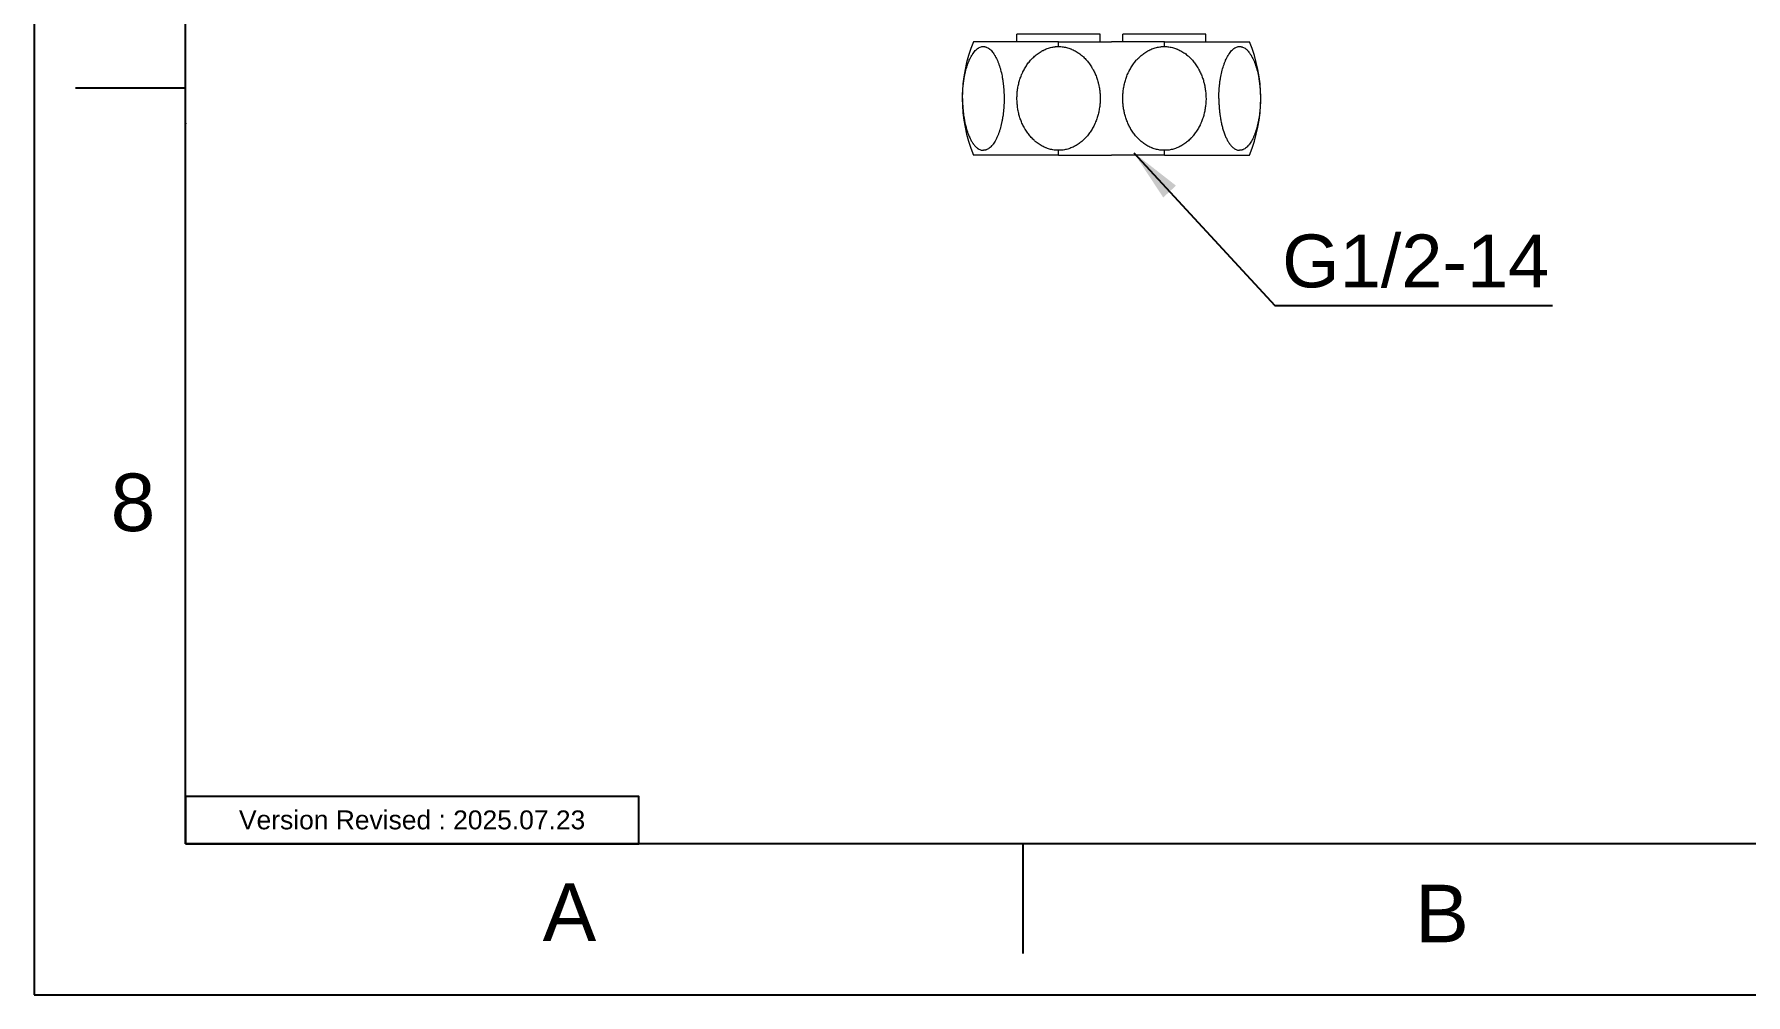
# Model space of a CAD drawing. Header units: millimetres. Extents: x 13387 to 13981, y 3730 to 4570.
# Drawn here: x 13387.3 to 13613.8, y 3730 to 3857.2 of the extents above; entities that cross this region are included whole.
import ezdxf

# ---------------------------------------------------------------- set-up
doc = ezdxf.new("R2010")
doc.units = ezdxf.units.MM
doc.layers.add('DIM_', color=5, linetype='Continuous', lineweight=9)
doc.layers.add('TEXT', color=2, linetype='Continuous')
doc.styles.get("Standard").update_dxf_attribs({"font": 'arial.ttf'})
doc.dimstyles.new('사본(2) STANDARD', dxfattribs={"dimscale": 0, "dimtxt": 4, "dimasz": 4, "dimexe": 1.25, "dimexo": 0.625, "dimgap": 1.5, "dimtad": 3, "dimtih": 1, "dimtoh": 1, "dimdec": 1, "dimzin": 9, "dimdsep": 46, "dimtxsty": 'Standard', "dimcen": 2.5, "dimclrd": 5, "dimclre": 5, "dimclrt": 5, "dimadec": 0, "dimazin": 0, "dimtfac": 1, "dimtdec": 1, "dimtmove": 0, "dimatfit": 3, "dimfxl": 1.25, "dimtfill": 1, "dimtolj": 1, "dimtzin": 0, "dimarcsym": 0})

msp = doc.modelspace()

# ---------------------------------------------------------------- linework, layer by layer
at = {"color": 7, "linetype": 'Continuous'}
for p, q in [((13387.34, 4570.04), (13387.34, 3730.04)), ((13407.34, 3850.04), (13392.81, 3850.04)), ((13518.15, 3750.04), (13518.15, 3735.5)), ((13387.34, 3730.04), (13981.34, 3730.04))]:
    msp.add_line(p, q, dxfattribs=at)
at = {"linetype": 'Continuous'}
for p, q in [((13407.34, 3750.04), (13407.34, 4550.04)), ((13961.34, 3750.04), (13407.34, 3750.04))]:
    msp.add_line(p, q, dxfattribs=at)
at = {"linetype": 'Continuous', "lineweight": 18}
for p, q in [((13517.37, 3856.17), (13517.37, 3857.17)), ((13528.37, 3857.17), (13517.37, 3857.17)), ((13528.37, 3856.17), (13528.37, 3857.17)), ((13531.37, 3856.17), (13531.37, 3857.17)), ((13542.37, 3857.17), (13531.37, 3857.17)), ((13542.37, 3856.17), (13542.37, 3857.17)), ((13522.87, 3856.17), (13511.62, 3856.17)), ((13522.87, 3856.17), (13529.87, 3856.17)), ((13536.87, 3856.17), (13529.87, 3856.17)), ((13536.87, 3856.17), (13548.12, 3856.17)), ((13522.87, 3841.17), (13511.62, 3841.17)), ((13522.87, 3841.17), (13529.87, 3841.17)), ((13536.87, 3841.17), (13529.87, 3841.17)), ((13536.87, 3841.17), (13548.12, 3841.17))]:
    msp.add_line(p, q, dxfattribs=at)
at = {"linetype": 'Continuous', "lineweight": 13}
for p, q in [((13522.87, 3855.54), (13522.87, 3856.17)), ((13536.87, 3855.54), (13536.87, 3856.17)), ((13522.87, 3841.17), (13522.87, 3841.8)), ((13536.87, 3841.17), (13536.87, 3841.8))]:
    msp.add_line(p, q, dxfattribs=at)
msp.add_lwpolyline([(13407.34, 3750.04), (13467.34, 3750.04), (13467.34, 3756.29), (13407.34, 3756.29)], close=True)
at = {"linetype": 'Continuous', "lineweight": 18}
for centre, start, end in [((13529.62, 3848.67), 157.3801, 202.6199), ((13530.12, 3848.67), 337.3801, 22.6199)]:
    msp.add_arc(centre, 19.5, start, end, dxfattribs=at)
for points, knots in [([(13510.16, 3848.67), (13510.16, 3848.97), (13510.17, 3849.28), (13510.2, 3849.88), (13510.23, 3850.18), (13510.28, 3850.62), (13510.29, 3850.77), (13510.33, 3850.99), (13510.34, 3851.06), (13510.36, 3851.21), (13510.37, 3851.28), (13510.43, 3851.64), (13510.49, 3851.92), (13510.62, 3852.46), (13510.7, 3852.73), (13510.8, 3853.05), (13510.82, 3853.11), (13510.87, 3853.24), (13510.89, 3853.3), (13510.96, 3853.48), (13511.01, 3853.6), (13511.11, 3853.83), (13511.16, 3853.94), (13511.27, 3854.15), (13511.32, 3854.25), (13511.41, 3854.4), (13511.45, 3854.47), (13511.5, 3854.54), (13511.53, 3854.59), (13511.54, 3854.61), (13511.62, 3854.72), (13511.69, 3854.8), (13511.82, 3854.96), (13511.88, 3855.03), (13512.02, 3855.16), (13512.09, 3855.22), (13512.18, 3855.28), (13512.2, 3855.3), (13512.24, 3855.32), (13512.25, 3855.33), (13512.31, 3855.36), (13512.35, 3855.39), (13512.46, 3855.44), (13512.61, 3855.5), (13512.76, 3855.53), (13512.91, 3855.54), (13512.98, 3855.54), (13513.08, 3855.52), (13513.1, 3855.52), (13513.14, 3855.51), (13513.19, 3855.5), (13513.25, 3855.48), (13513.36, 3855.44), (13513.44, 3855.41), (13513.58, 3855.33), (13513.66, 3855.28), (13513.74, 3855.21), (13513.76, 3855.2), (13513.8, 3855.17), (13513.82, 3855.15), (13513.87, 3855.1), (13513.9, 3855.07), (13514, 3854.97), (13514.07, 3854.89), (13514.2, 3854.73), (13514.26, 3854.64), (13514.35, 3854.51), (13514.38, 3854.46), (13514.43, 3854.39), (13514.44, 3854.36), (13514.47, 3854.31), (13514.54, 3854.19), (13514.61, 3854.05), (13514.72, 3853.84), (13514.77, 3853.72), (13514.87, 3853.49), (13514.91, 3853.37), (13514.98, 3853.18), (13515, 3853.12), (13515.04, 3852.99), (13515.07, 3852.93), (13515.13, 3852.73), (13515.16, 3852.6), (13515.27, 3852.2), (13515.34, 3851.92), (13515.42, 3851.5), (13515.44, 3851.36), (13515.48, 3851.14), (13515.49, 3851.06), (13515.51, 3850.92), (13515.52, 3850.84), (13515.57, 3850.48), (13515.6, 3850.18), (13515.64, 3849.58), (13515.66, 3849.28), (13515.67, 3848.9), (13515.67, 3848.82), (13515.67, 3848.67), (13515.67, 3848.44), (13515.66, 3848.21), (13515.64, 3847.76), (13515.63, 3847.46), (13515.57, 3846.86), (13515.54, 3846.57), (13515.48, 3846.2), (13515.47, 3846.13), (13515.45, 3846.02), (13515.44, 3845.98), (13515.43, 3845.91), (13515.4, 3845.73), (13515.36, 3845.56), (13515.27, 3845.14), (13515.21, 3844.87), (13515.09, 3844.48), (13515.05, 3844.35), (13514.97, 3844.1), (13514.92, 3843.98), (13514.85, 3843.8), (13514.83, 3843.74), (13514.78, 3843.63), (13514.75, 3843.57), (13514.67, 3843.4), (13514.62, 3843.29), (13514.51, 3843.08), (13514.45, 3842.98), (13514.33, 3842.79), (13514.27, 3842.7), (13514.18, 3842.57), (13514.13, 3842.51), (13514.08, 3842.45), (13514.05, 3842.41), (13514.03, 3842.4), (13513.95, 3842.3), (13513.81, 3842.17), (13513.67, 3842.06), (13513.52, 3841.97), (13513.45, 3841.93), (13513.34, 3841.88), (13513.28, 3841.86), (13513.23, 3841.84), (13513.19, 3841.83), (13513.17, 3841.83), (13513.07, 3841.81), (13513, 3841.8), (13512.92, 3841.8)], [0, 0, 0, 0, 0.03125, 0.03125, 0.0625, 0.0625, 0.078125, 0.078125, 0.085937, 0.085937, 0.09375, 0.09375, 0.125, 0.125, 0.15625, 0.15625, 0.164062, 0.164062, 0.171875, 0.171875, 0.1875, 0.1875, 0.203125, 0.203125, 0.21875, 0.21875, 0.226562, 0.230469, 0.230469, 0.234375, 0.234375, 0.25, 0.25, 0.265625, 0.265625, 0.28125, 0.28125, 0.285156, 0.285156, 0.289062, 0.289062, 0.296875, 0.296875, 0.3125, 0.328125, 0.328125, 0.34375, 0.34375, 0.347656, 0.347656, 0.351562, 0.359375, 0.359375, 0.375, 0.375, 0.390625, 0.390625, 0.394531, 0.394531, 0.398437, 0.398437, 0.40625, 0.40625, 0.421875, 0.421875, 0.4375, 0.4375, 0.445312, 0.445312, 0.449219, 0.449219, 0.453125, 0.46875, 0.46875, 0.484375, 0.484375, 0.5, 0.5, 0.507812, 0.507812, 0.515625, 0.515625, 0.53125, 0.53125, 0.5625, 0.5625, 0.578125, 0.578125, 0.585937, 0.585937, 0.59375, 0.59375, 0.625, 0.625, 0.65625, 0.65625, 0.664062, 0.664062, 0.671875, 0.6875, 0.6875, 0.71875, 0.71875, 0.75, 0.75, 0.757812, 0.757812, 0.761719, 0.761719, 0.765625, 0.78125, 0.78125, 0.8125, 0.8125, 0.828125, 0.828125, 0.84375, 0.84375, 0.851563, 0.851563, 0.859375, 0.859375, 0.875, 0.875, 0.890625, 0.890625, 0.90625, 0.90625, 0.914063, 0.917969, 0.917969, 0.921875, 0.921875, 0.9375, 0.953125, 0.953125, 0.96875, 0.96875, 0.976562, 0.980469, 0.980469, 0.984375, 0.984375, 1, 1, 1, 1]), ([(13522.87, 3841.8), (13522.67, 3841.8), (13522.47, 3841.81), (13522.07, 3841.87), (13521.87, 3841.91), (13521.58, 3841.99), (13521.48, 3842.02), (13521.34, 3842.07), (13521.29, 3842.09), (13521.19, 3842.13), (13521.15, 3842.15), (13520.91, 3842.25), (13520.73, 3842.34), (13520.38, 3842.55), (13520.21, 3842.66), (13519.97, 3842.84), (13519.89, 3842.91), (13519.77, 3843.01), (13519.73, 3843.04), (13519.66, 3843.11), (13519.62, 3843.14), (13519.43, 3843.32), (13519.29, 3843.46), (13519.03, 3843.77), (13518.9, 3843.93), (13518.67, 3844.25), (13518.55, 3844.42), (13518.42, 3844.64), (13518.4, 3844.69), (13518.35, 3844.78), (13518.27, 3844.91), (13518.21, 3845.05), (13518.07, 3845.32), (13517.99, 3845.51), (13517.84, 3845.88), (13517.78, 3846.07), (13517.69, 3846.37), (13517.66, 3846.46), (13517.62, 3846.61), (13517.61, 3846.66), (13517.59, 3846.76), (13517.58, 3846.81), (13517.52, 3847.06), (13517.48, 3847.26), (13517.43, 3847.66), (13517.38, 3848.06), (13517.37, 3848.46), (13517.37, 3848.77), (13517.37, 3848.92), (13517.38, 3849.07), (13517.38, 3849.17), (13517.39, 3849.22), (13517.4, 3849.48), (13517.45, 3849.88), (13517.52, 3850.28), (13517.61, 3850.67), (13517.66, 3850.87), (13517.78, 3851.25), (13517.84, 3851.44), (13517.95, 3851.73), (13517.99, 3851.82), (13518.05, 3851.96), (13518.07, 3852.01), (13518.12, 3852.1), (13518.14, 3852.15), (13518.25, 3852.38), (13518.35, 3852.56), (13518.55, 3852.9), (13518.66, 3853.07), (13518.9, 3853.4), (13519.02, 3853.56), (13519.19, 3853.75), (13519.22, 3853.79), (13519.29, 3853.87), (13519.33, 3853.9), (13519.44, 3854.01), (13519.51, 3854.08), (13519.73, 3854.29), (13519.88, 3854.42), (13520.21, 3854.67), (13520.38, 3854.78), (13520.6, 3854.91), (13520.64, 3854.94), (13520.73, 3854.98), (13520.78, 3855.01), (13520.91, 3855.08), (13521, 3855.12), (13521.28, 3855.24), (13521.47, 3855.31), (13521.86, 3855.42), (13522.06, 3855.46), (13522.31, 3855.5), (13522.36, 3855.51), (13522.46, 3855.52), (13522.51, 3855.52), (13522.67, 3855.53), (13522.77, 3855.54), (13522.87, 3855.54)], [0, 0, 0, 0, 0.03125, 0.03125, 0.0625, 0.0625, 0.078125, 0.078125, 0.085938, 0.085938, 0.09375, 0.09375, 0.125, 0.125, 0.15625, 0.15625, 0.171875, 0.171875, 0.179688, 0.179688, 0.1875, 0.1875, 0.21875, 0.21875, 0.25, 0.25, 0.28125, 0.28125, 0.289063, 0.289063, 0.296875, 0.3125, 0.3125, 0.34375, 0.34375, 0.375, 0.375, 0.390625, 0.390625, 0.398438, 0.398438, 0.40625, 0.40625, 0.4375, 0.4375, 0.46875, 0.5, 0.5, 0.515625, 0.523438, 0.523438, 0.53125, 0.53125, 0.5625, 0.59375, 0.59375, 0.625, 0.625, 0.65625, 0.65625, 0.671875, 0.671875, 0.679688, 0.679688, 0.6875, 0.6875, 0.71875, 0.71875, 0.75, 0.75, 0.78125, 0.78125, 0.789063, 0.789063, 0.796875, 0.796875, 0.8125, 0.8125, 0.84375, 0.84375, 0.875, 0.875, 0.882813, 0.882813, 0.890625, 0.890625, 0.90625, 0.90625, 0.9375, 0.9375, 0.96875, 0.96875, 0.976563, 0.976563, 0.984375, 0.984375, 1, 1, 1, 1]), ([(13522.87, 3855.54), (13523.08, 3855.54), (13523.28, 3855.52), (13523.68, 3855.46), (13523.88, 3855.42), (13524.17, 3855.34), (13524.27, 3855.31), (13524.41, 3855.26), (13524.46, 3855.24), (13524.55, 3855.2), (13524.6, 3855.18), (13524.84, 3855.08), (13525.02, 3854.99), (13525.37, 3854.78), (13525.53, 3854.67), (13525.78, 3854.49), (13525.86, 3854.42), (13525.97, 3854.33), (13526.01, 3854.29), (13526.09, 3854.22), (13526.13, 3854.19), (13526.31, 3854.02), (13526.45, 3853.87), (13526.72, 3853.56), (13526.84, 3853.41), (13527.08, 3853.08), (13527.19, 3852.91), (13527.32, 3852.69), (13527.35, 3852.64), (13527.4, 3852.56), (13527.47, 3852.42), (13527.54, 3852.29), (13527.67, 3852.01), (13527.76, 3851.83), (13527.9, 3851.45), (13527.97, 3851.26), (13528.06, 3850.97), (13528.08, 3850.87), (13528.12, 3850.72), (13528.14, 3850.67), (13528.16, 3850.57), (13528.17, 3850.52), (13528.23, 3850.27), (13528.26, 3850.07), (13528.32, 3849.67), (13528.36, 3849.27), (13528.38, 3848.87), (13528.38, 3848.56), (13528.38, 3848.41), (13528.37, 3848.26), (13528.36, 3848.16), (13528.36, 3848.11), (13528.34, 3847.85), (13528.3, 3847.45), (13528.22, 3847.05), (13528.14, 3846.66), (13528.09, 3846.46), (13527.97, 3846.08), (13527.9, 3845.89), (13527.79, 3845.6), (13527.75, 3845.51), (13527.69, 3845.37), (13527.67, 3845.32), (13527.63, 3845.23), (13527.61, 3845.18), (13527.5, 3844.95), (13527.4, 3844.78), (13527.2, 3844.43), (13527.08, 3844.26), (13526.85, 3843.93), (13526.72, 3843.77), (13526.56, 3843.58), (13526.52, 3843.54), (13526.45, 3843.47), (13526.42, 3843.43), (13526.31, 3843.32), (13526.24, 3843.25), (13526.02, 3843.04), (13525.86, 3842.91), (13525.54, 3842.66), (13525.37, 3842.55), (13525.15, 3842.42), (13525.11, 3842.4), (13525.02, 3842.35), (13524.97, 3842.32), (13524.83, 3842.25), (13524.74, 3842.21), (13524.46, 3842.09), (13524.27, 3842.02), (13523.89, 3841.91), (13523.69, 3841.87), (13523.44, 3841.83), (13523.39, 3841.83), (13523.28, 3841.82), (13523.23, 3841.81), (13523.08, 3841.8), (13522.98, 3841.8), (13522.87, 3841.8)], [0, 0, 0, 0, 0.03125, 0.03125, 0.0625, 0.0625, 0.078125, 0.078125, 0.085938, 0.085938, 0.09375, 0.09375, 0.125, 0.125, 0.15625, 0.15625, 0.171875, 0.171875, 0.179688, 0.179688, 0.1875, 0.1875, 0.21875, 0.21875, 0.25, 0.25, 0.28125, 0.28125, 0.289063, 0.289063, 0.296875, 0.3125, 0.3125, 0.34375, 0.34375, 0.375, 0.375, 0.390625, 0.390625, 0.398438, 0.398438, 0.40625, 0.40625, 0.4375, 0.4375, 0.46875, 0.5, 0.5, 0.515625, 0.523438, 0.523438, 0.53125, 0.53125, 0.5625, 0.59375, 0.59375, 0.625, 0.625, 0.65625, 0.65625, 0.671875, 0.671875, 0.679687, 0.679687, 0.6875, 0.6875, 0.71875, 0.71875, 0.75, 0.75, 0.78125, 0.78125, 0.789062, 0.789062, 0.796875, 0.796875, 0.8125, 0.8125, 0.84375, 0.84375, 0.875, 0.875, 0.882812, 0.882812, 0.890625, 0.890625, 0.90625, 0.90625, 0.9375, 0.9375, 0.96875, 0.96875, 0.976562, 0.976562, 0.984375, 0.984375, 1, 1, 1, 1]), ([(13536.87, 3841.8), (13536.67, 3841.8), (13536.47, 3841.81), (13536.07, 3841.87), (13535.87, 3841.91), (13535.58, 3841.99), (13535.48, 3842.02), (13535.34, 3842.07), (13535.29, 3842.09), (13535.19, 3842.13), (13535.15, 3842.15), (13534.91, 3842.25), (13534.73, 3842.34), (13534.38, 3842.55), (13534.21, 3842.66), (13533.97, 3842.84), (13533.89, 3842.91), (13533.77, 3843.01), (13533.73, 3843.04), (13533.66, 3843.11), (13533.62, 3843.14), (13533.43, 3843.32), (13533.29, 3843.46), (13533.03, 3843.77), (13532.9, 3843.93), (13532.67, 3844.25), (13532.55, 3844.42), (13532.42, 3844.64), (13532.4, 3844.69), (13532.35, 3844.78), (13532.27, 3844.91), (13532.21, 3845.05), (13532.07, 3845.32), (13531.99, 3845.51), (13531.84, 3845.88), (13531.78, 3846.07), (13531.69, 3846.37), (13531.66, 3846.46), (13531.62, 3846.61), (13531.61, 3846.66), (13531.59, 3846.76), (13531.58, 3846.81), (13531.52, 3847.06), (13531.48, 3847.26), (13531.43, 3847.66), (13531.38, 3848.06), (13531.37, 3848.46), (13531.37, 3848.77), (13531.37, 3848.92), (13531.38, 3849.07), (13531.38, 3849.17), (13531.39, 3849.22), (13531.4, 3849.48), (13531.45, 3849.88), (13531.52, 3850.28), (13531.61, 3850.67), (13531.66, 3850.87), (13531.78, 3851.25), (13531.84, 3851.44), (13531.95, 3851.73), (13531.99, 3851.82), (13532.05, 3851.96), (13532.07, 3852.01), (13532.12, 3852.1), (13532.14, 3852.15), (13532.25, 3852.38), (13532.35, 3852.56), (13532.55, 3852.9), (13532.66, 3853.07), (13532.9, 3853.4), (13533.02, 3853.56), (13533.19, 3853.75), (13533.22, 3853.79), (13533.29, 3853.87), (13533.33, 3853.9), (13533.44, 3854.01), (13533.51, 3854.08), (13533.73, 3854.29), (13533.88, 3854.42), (13534.21, 3854.67), (13534.38, 3854.78), (13534.6, 3854.91), (13534.64, 3854.94), (13534.73, 3854.98), (13534.78, 3855.01), (13534.91, 3855.08), (13535, 3855.12), (13535.28, 3855.24), (13535.47, 3855.31), (13535.86, 3855.42), (13536.06, 3855.46), (13536.31, 3855.5), (13536.36, 3855.51), (13536.46, 3855.52), (13536.51, 3855.52), (13536.67, 3855.53), (13536.77, 3855.54), (13536.87, 3855.54)], [0, 0, 0, 0, 0.03125, 0.03125, 0.0625, 0.0625, 0.078125, 0.078125, 0.085938, 0.085938, 0.09375, 0.09375, 0.125, 0.125, 0.15625, 0.15625, 0.171875, 0.171875, 0.179688, 0.179688, 0.1875, 0.1875, 0.21875, 0.21875, 0.25, 0.25, 0.28125, 0.28125, 0.289063, 0.289063, 0.296875, 0.3125, 0.3125, 0.34375, 0.34375, 0.375, 0.375, 0.390625, 0.390625, 0.398438, 0.398438, 0.40625, 0.40625, 0.4375, 0.4375, 0.46875, 0.5, 0.5, 0.515625, 0.523438, 0.523438, 0.53125, 0.53125, 0.5625, 0.59375, 0.59375, 0.625, 0.625, 0.65625, 0.65625, 0.671875, 0.671875, 0.679688, 0.679688, 0.6875, 0.6875, 0.71875, 0.71875, 0.75, 0.75, 0.78125, 0.78125, 0.789063, 0.789063, 0.796875, 0.796875, 0.8125, 0.8125, 0.84375, 0.84375, 0.875, 0.875, 0.882813, 0.882813, 0.890625, 0.890625, 0.90625, 0.90625, 0.9375, 0.9375, 0.96875, 0.96875, 0.976563, 0.976563, 0.984375, 0.984375, 1, 1, 1, 1]), ([(13536.87, 3855.54), (13537.08, 3855.54), (13537.28, 3855.52), (13537.68, 3855.46), (13537.88, 3855.42), (13538.17, 3855.34), (13538.27, 3855.31), (13538.41, 3855.26), (13538.46, 3855.24), (13538.55, 3855.2), (13538.6, 3855.18), (13538.84, 3855.08), (13539.02, 3854.99), (13539.37, 3854.78), (13539.53, 3854.67), (13539.78, 3854.49), (13539.86, 3854.42), (13539.97, 3854.33), (13540.01, 3854.29), (13540.09, 3854.22), (13540.13, 3854.19), (13540.31, 3854.02), (13540.45, 3853.87), (13540.72, 3853.56), (13540.84, 3853.41), (13541.08, 3853.08), (13541.19, 3852.91), (13541.32, 3852.69), (13541.35, 3852.64), (13541.4, 3852.56), (13541.47, 3852.42), (13541.54, 3852.29), (13541.67, 3852.01), (13541.76, 3851.83), (13541.9, 3851.45), (13541.97, 3851.26), (13542.06, 3850.97), (13542.08, 3850.87), (13542.12, 3850.72), (13542.14, 3850.67), (13542.16, 3850.57), (13542.17, 3850.52), (13542.23, 3850.27), (13542.26, 3850.07), (13542.32, 3849.67), (13542.36, 3849.27), (13542.38, 3848.87), (13542.38, 3848.56), (13542.38, 3848.41), (13542.37, 3848.26), (13542.36, 3848.16), (13542.36, 3848.11), (13542.34, 3847.85), (13542.3, 3847.45), (13542.22, 3847.05), (13542.14, 3846.66), (13542.09, 3846.46), (13541.97, 3846.08), (13541.9, 3845.89), (13541.79, 3845.6), (13541.75, 3845.51), (13541.69, 3845.37), (13541.67, 3845.32), (13541.63, 3845.23), (13541.61, 3845.18), (13541.5, 3844.95), (13541.4, 3844.78), (13541.2, 3844.43), (13541.08, 3844.26), (13540.85, 3843.93), (13540.72, 3843.77), (13540.56, 3843.58), (13540.52, 3843.54), (13540.45, 3843.47), (13540.42, 3843.43), (13540.31, 3843.32), (13540.24, 3843.25), (13540.02, 3843.04), (13539.86, 3842.91), (13539.54, 3842.66), (13539.37, 3842.55), (13539.15, 3842.42), (13539.11, 3842.4), (13539.02, 3842.35), (13538.97, 3842.32), (13538.83, 3842.25), (13538.74, 3842.21), (13538.46, 3842.09), (13538.27, 3842.02), (13537.89, 3841.91), (13537.69, 3841.87), (13537.44, 3841.83), (13537.39, 3841.83), (13537.28, 3841.82), (13537.23, 3841.81), (13537.08, 3841.8), (13536.98, 3841.8), (13536.87, 3841.8)], [0, 0, 0, 0, 0.03125, 0.03125, 0.0625, 0.0625, 0.078125, 0.078125, 0.085938, 0.085938, 0.09375, 0.09375, 0.125, 0.125, 0.15625, 0.15625, 0.171875, 0.171875, 0.179688, 0.179688, 0.1875, 0.1875, 0.21875, 0.21875, 0.25, 0.25, 0.28125, 0.28125, 0.289063, 0.289063, 0.296875, 0.3125, 0.3125, 0.34375, 0.34375, 0.375, 0.375, 0.390625, 0.390625, 0.398438, 0.398438, 0.40625, 0.40625, 0.4375, 0.4375, 0.46875, 0.5, 0.5, 0.515625, 0.523438, 0.523438, 0.53125, 0.53125, 0.5625, 0.59375, 0.59375, 0.625, 0.625, 0.65625, 0.65625, 0.671875, 0.671875, 0.679687, 0.679687, 0.6875, 0.6875, 0.71875, 0.71875, 0.75, 0.75, 0.78125, 0.78125, 0.789062, 0.789062, 0.796875, 0.796875, 0.8125, 0.8125, 0.84375, 0.84375, 0.875, 0.875, 0.882812, 0.882812, 0.890625, 0.890625, 0.90625, 0.90625, 0.9375, 0.9375, 0.96875, 0.96875, 0.976562, 0.976562, 0.984375, 0.984375, 1, 1, 1, 1]), ([(13544.08, 3848.67), (13544.08, 3848.97), (13544.09, 3849.28), (13544.12, 3849.88), (13544.15, 3850.18), (13544.19, 3850.62), (13544.21, 3850.77), (13544.24, 3850.99), (13544.26, 3851.06), (13544.28, 3851.21), (13544.29, 3851.28), (13544.35, 3851.64), (13544.41, 3851.92), (13544.54, 3852.47), (13544.62, 3852.73), (13544.72, 3853.05), (13544.74, 3853.11), (13544.79, 3853.24), (13544.81, 3853.3), (13544.88, 3853.48), (13544.93, 3853.6), (13545.02, 3853.83), (13545.08, 3853.94), (13545.18, 3854.15), (13545.24, 3854.25), (13545.33, 3854.4), (13545.37, 3854.47), (13545.42, 3854.54), (13545.45, 3854.59), (13545.46, 3854.61), (13545.54, 3854.72), (13545.61, 3854.81), (13545.74, 3854.96), (13545.8, 3855.03), (13545.94, 3855.16), (13546.01, 3855.22), (13546.1, 3855.28), (13546.12, 3855.3), (13546.16, 3855.32), (13546.17, 3855.33), (13546.23, 3855.37), (13546.27, 3855.39), (13546.38, 3855.44), (13546.53, 3855.5), (13546.68, 3855.53), (13546.83, 3855.54), (13546.9, 3855.54), (13547, 3855.52), (13547.02, 3855.52), (13547.06, 3855.51), (13547.11, 3855.5), (13547.17, 3855.48), (13547.28, 3855.44), (13547.36, 3855.41), (13547.5, 3855.33), (13547.58, 3855.28), (13547.66, 3855.21), (13547.68, 3855.19), (13547.72, 3855.16), (13547.74, 3855.15), (13547.79, 3855.1), (13547.82, 3855.07), (13547.92, 3854.96), (13547.99, 3854.89), (13548.12, 3854.73), (13548.18, 3854.64), (13548.27, 3854.5), (13548.3, 3854.46), (13548.35, 3854.38), (13548.36, 3854.36), (13548.39, 3854.31), (13548.46, 3854.18), (13548.53, 3854.05), (13548.64, 3853.83), (13548.69, 3853.72), (13548.79, 3853.48), (13548.83, 3853.36), (13548.89, 3853.21), (13548.9, 3853.18), (13548.92, 3853.12), (13548.93, 3853.08), (13548.96, 3852.99), (13548.99, 3852.92), (13549.05, 3852.73), (13549.08, 3852.6), (13549.19, 3852.2), (13549.26, 3851.92), (13549.34, 3851.49), (13549.36, 3851.35), (13549.41, 3851.06), (13549.43, 3850.91), (13549.49, 3850.47), (13549.52, 3850.17), (13549.56, 3849.57), (13549.58, 3849.27), (13549.58, 3848.89), (13549.58, 3848.81), (13549.59, 3848.66), (13549.58, 3848.43), (13549.58, 3848.2), (13549.56, 3847.75), (13549.54, 3847.45), (13549.49, 3846.85), (13549.45, 3846.56), (13549.4, 3846.19), (13549.39, 3846.12), (13549.37, 3846.01), (13549.36, 3845.98), (13549.35, 3845.9), (13549.32, 3845.72), (13549.28, 3845.55), (13549.19, 3845.13), (13549.12, 3844.86), (13549.01, 3844.48), (13548.97, 3844.35), (13548.88, 3844.1), (13548.84, 3843.98), (13548.77, 3843.8), (13548.74, 3843.74), (13548.69, 3843.62), (13548.67, 3843.56), (13548.59, 3843.39), (13548.54, 3843.28), (13548.42, 3843.08), (13548.37, 3842.98), (13548.25, 3842.79), (13548.19, 3842.7), (13548.09, 3842.57), (13548.06, 3842.53), (13547.99, 3842.45), (13547.96, 3842.41), (13547.86, 3842.3), (13547.72, 3842.16), (13547.58, 3842.06), (13547.44, 3841.97), (13547.36, 3841.93), (13547.25, 3841.88), (13547.2, 3841.86), (13547.14, 3841.84), (13547.1, 3841.83), (13547.08, 3841.83), (13546.99, 3841.8), (13546.91, 3841.8), (13546.83, 3841.8)], [0, 0, 0, 0, 0.03125, 0.03125, 0.0625, 0.0625, 0.078125, 0.078125, 0.085937, 0.085937, 0.09375, 0.09375, 0.125, 0.125, 0.15625, 0.15625, 0.164063, 0.164063, 0.171875, 0.171875, 0.1875, 0.1875, 0.203125, 0.203125, 0.21875, 0.21875, 0.226563, 0.230469, 0.230469, 0.234375, 0.234375, 0.25, 0.25, 0.265625, 0.265625, 0.28125, 0.28125, 0.285156, 0.285156, 0.289063, 0.289063, 0.296875, 0.296875, 0.3125, 0.328125, 0.328125, 0.34375, 0.34375, 0.347656, 0.347656, 0.351563, 0.359375, 0.359375, 0.375, 0.375, 0.390625, 0.390625, 0.394531, 0.394531, 0.398438, 0.398438, 0.40625, 0.40625, 0.421875, 0.421875, 0.4375, 0.4375, 0.445313, 0.445313, 0.449219, 0.449219, 0.453125, 0.46875, 0.46875, 0.484375, 0.484375, 0.5, 0.5, 0.503906, 0.503906, 0.507813, 0.507813, 0.515625, 0.515625, 0.53125, 0.53125, 0.5625, 0.5625, 0.578125, 0.578125, 0.59375, 0.59375, 0.625, 0.625, 0.65625, 0.65625, 0.664063, 0.664063, 0.671875, 0.6875, 0.6875, 0.71875, 0.71875, 0.75, 0.75, 0.757813, 0.757813, 0.761719, 0.761719, 0.765625, 0.78125, 0.78125, 0.8125, 0.8125, 0.828125, 0.828125, 0.84375, 0.84375, 0.851563, 0.851563, 0.859375, 0.859375, 0.875, 0.875, 0.890625, 0.890625, 0.90625, 0.90625, 0.914063, 0.914063, 0.921875, 0.921875, 0.9375, 0.953125, 0.953125, 0.96875, 0.96875, 0.976562, 0.980469, 0.980469, 0.984375, 0.984375, 1, 1, 1, 1]), ([(13510.16, 3848.67), (13510.16, 3848.46), (13510.17, 3848.06), (13510.2, 3847.45), (13510.24, 3847.05), (13510.27, 3846.76), (13510.29, 3846.61), (13510.31, 3846.46), (13510.32, 3846.36), (13510.33, 3846.31), (13510.37, 3846.07), (13510.4, 3845.88), (13510.47, 3845.5), (13510.51, 3845.32), (13510.6, 3844.95), (13510.65, 3844.78), (13510.73, 3844.51), (13510.75, 3844.43), (13510.8, 3844.3), (13510.81, 3844.26), (13510.84, 3844.17), (13510.85, 3844.13), (13510.93, 3843.92), (13510.99, 3843.77), (13511.13, 3843.46), (13511.2, 3843.31), (13511.34, 3843.04), (13511.42, 3842.91), (13511.52, 3842.75), (13511.54, 3842.72), (13511.58, 3842.66), (13511.65, 3842.58), (13511.71, 3842.5), (13511.84, 3842.34), (13511.93, 3842.25), (13512.07, 3842.13), (13512.12, 3842.09), (13512.19, 3842.04), (13512.22, 3842.02), (13512.27, 3841.99), (13512.29, 3841.98), (13512.41, 3841.91), (13512.51, 3841.87), (13512.71, 3841.81), (13512.82, 3841.8), (13512.92, 3841.8)], [0, 0, 0, 0, 0.0625, 0.125, 0.1875, 0.1875, 0.21875, 0.234375, 0.234375, 0.25, 0.25, 0.3125, 0.3125, 0.375, 0.375, 0.4375, 0.4375, 0.46875, 0.46875, 0.484375, 0.484375, 0.5, 0.5, 0.5625, 0.5625, 0.625, 0.625, 0.6875, 0.6875, 0.703125, 0.703125, 0.71875, 0.75, 0.75, 0.8125, 0.8125, 0.84375, 0.84375, 0.859375, 0.859375, 0.875, 0.875, 0.9375, 0.9375, 1, 1, 1, 1]), ([(13544.08, 3848.67), (13544.08, 3848.46), (13544.09, 3848.06), (13544.12, 3847.45), (13544.16, 3847.06), (13544.19, 3846.76), (13544.21, 3846.61), (13544.23, 3846.46), (13544.24, 3846.37), (13544.25, 3846.32), (13544.29, 3846.07), (13544.32, 3845.88), (13544.39, 3845.5), (13544.43, 3845.32), (13544.52, 3844.96), (13544.57, 3844.78), (13544.65, 3844.52), (13544.67, 3844.43), (13544.71, 3844.3), (13544.73, 3844.26), (13544.76, 3844.18), (13544.77, 3844.14), (13544.85, 3843.93), (13544.91, 3843.77), (13545.04, 3843.46), (13545.11, 3843.32), (13545.26, 3843.04), (13545.34, 3842.91), (13545.44, 3842.76), (13545.46, 3842.73), (13545.5, 3842.67), (13545.56, 3842.58), (13545.63, 3842.5), (13545.76, 3842.34), (13545.85, 3842.25), (13545.99, 3842.13), (13546.04, 3842.09), (13546.11, 3842.04), (13546.13, 3842.03), (13546.18, 3842), (13546.21, 3841.98), (13546.33, 3841.91), (13546.43, 3841.87), (13546.63, 3841.81), (13546.73, 3841.8), (13546.83, 3841.8)], [0, 0, 0, 0, 0.0625, 0.125, 0.1875, 0.1875, 0.21875, 0.234375, 0.234375, 0.25, 0.25, 0.3125, 0.3125, 0.375, 0.375, 0.4375, 0.4375, 0.46875, 0.46875, 0.484375, 0.484375, 0.5, 0.5, 0.5625, 0.5625, 0.625, 0.625, 0.6875, 0.6875, 0.703125, 0.703125, 0.71875, 0.75, 0.75, 0.8125, 0.8125, 0.84375, 0.84375, 0.859375, 0.859375, 0.875, 0.875, 0.9375, 0.9375, 1, 1, 1, 1])]:
    msp.add_open_spline(points, degree=3, knots=knots, dxfattribs=at)
msp.add_point((13407.34, 3845.34))
msp.add_point((13407.34, 3845.34))

# ---------------------------------------------------------------- texts
at = {"char_height": 7.62, "attachment_point": 5}
for s, width, insert in [('8', 50, (13400.41, 3795.16)), ('A', 10, (13458.16, 3740.96)), ('B', 10, (13573.61, 3740.8))]:
    msp.add_mtext_dynamic_manual_height_columns(s, width=width, gutter_width=12.5, heights=[0], dxfattribs=dict(at, insert=insert))
at = {"layer": 'DIM_', "insert": (13552.46, 3830.66), "char_height": 7, "attachment_point": 1}
msp.add_mtext_dynamic_manual_height_columns('G1/2-14', width=41.5111, gutter_width=12.5, heights=[0], dxfattribs=at)
at = {"layer": 'TEXT', "insert": (13437.34, 3753.17), "char_height": 2.5, "attachment_point": 5}
msp.add_mtext_dynamic_manual_height_columns('Version Revised : 2025.07.23', width=60, gutter_width=12.5, heights=[0], dxfattribs=at)

# ---------------------------------------------------------------- leaders
at = {"layer": 'DIM_'}
msp.add_leader([(13532.82, 3841.49), (13551.48, 3821.26), (13588.24, 3821.26)], dimstyle='사본(2) STANDARD', override={"dimscale": 1, "dimtxt": 7, "dimasz": 7, "dimtad": 0}, dxfattribs=at)

doc.saveas('drawing.dxf')
